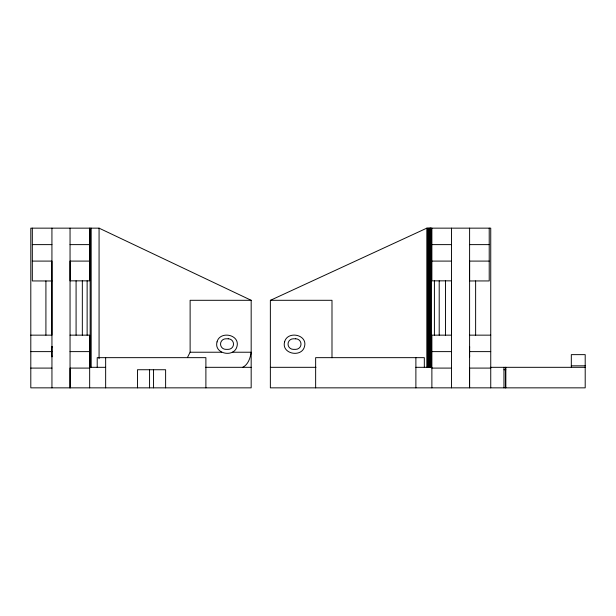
<?xml version="1.0" encoding="UTF-8"?>
<svg xmlns="http://www.w3.org/2000/svg" width="616" height="616" viewBox="0 0 616 616"><rect width="100%" height="100%" fill="white"/><g stroke="black" fill="none" stroke-linecap="round" stroke-linejoin="round"><path stroke-width="0.92" d="M32.325 261.092L51.929 261.092L51.952 335.15L30.8 335.15M469.6 355.255L469.6 356.756L469.6 346.492L469.592 347.994M475.629 335.15L475.629 280.942L489.212 280.942L489.212 228.151M251.174 300.3L99.068 228.151L30.8 228.151L30.8 387.849L251.174 387.849L251.174 300.3L190.121 300.3L190.121 352.229L187.472 357.442M242.704 367.321C248.256 364.556 250.304 357.935 251.174 352.229L232.355 352.229M270.478 300.3L426.819 228.151L490.744 228.151L490.744 387.849M475.629 280.942L469.592 280.981L469.608 261.092L489.212 261.092M32.325 244.621L51.929 244.621M70.047 244.621L89.666 244.621M431.878 244.621L451.497 244.621M469.608 244.621L489.212 244.621M89.666 261.092L70.047 261.092L70.047 280.85L89.666 280.85L89.666 228.151M431.878 261.092L451.497 261.092M51.952 280.981L32.325 280.942L32.325 228.151M70.047 335.15L89.666 335.15L89.666 387.849M469.592 335.15L490.744 335.15M30.8 351.62L51.952 351.62M70.047 351.62L89.666 351.62M431.878 351.62L451.497 351.62M469.592 351.62L490.744 351.62M190.121 352.229L221.621 352.229M571.317 365.827L585.2 365.827M89.666 367.321L105.652 367.321M205.567 367.321L251.174 367.321M270.362 367.321L315.977 367.321M415.885 367.321L431.878 367.321M490.328 367.321L585.2 367.321M30.8 368.091L51.952 368.091M89.666 368.091L70.047 368.091L70.047 387.849L70.047 228.151M431.878 368.091L451.497 368.091M490.744 368.091L469.592 368.091L469.592 387.849L469.608 228.151M503.957 369.739L505.836 369.739M51.944 347.178L51.944 346.492L51.944 356.756L51.944 356.063M571.317 367.321L571.317 354.639L585.2 354.639L585.2 387.849L270.362 387.849L270.362 300.3L331.993 300.3L331.993 357.75M505.836 367.321L505.836 387.849M505.428 367.321L505.428 387.849M503.957 367.321L503.957 387.849M451.497 228.151L451.497 387.849M445.46 280.85L445.46 335.15M439.208 280.85L439.208 335.15M434.411 280.85L434.411 335.15M431.878 228.151L431.878 280.85L451.497 280.85L451.497 335.15L431.878 335.15L431.878 387.849M431.392 228.151L431.392 367.321M430.646 228.151L430.646 367.321M430.361 228.151L430.361 367.321M430.253 228.151L430.253 367.321M429.76 228.151L429.76 367.321M429.167 228.151L429.167 367.321M428.482 228.151L428.482 367.321M427.697 228.151L427.697 367.321M426.819 228.151L426.819 367.321M424.324 367.321L424.324 357.657L315.646 357.657L315.646 387.849M415.885 357.657L415.885 387.849M205.89 387.849L205.89 357.657L97.213 357.657L97.213 367.321M165.619 387.849L165.619 369.739L137.491 369.739L137.491 387.849M153.546 369.739L153.546 387.849M149.565 369.739L149.565 387.849M105.652 357.657L105.652 387.849M99.068 228.151L99.068 358.681M91.176 228.151L91.176 367.321M90.152 228.151L90.152 367.321M87.133 280.85L87.133 335.15M82.336 280.85L82.336 335.15M76.084 280.85L76.084 335.15M51.929 228.151L51.952 387.849M45.915 280.942L45.915 335.15M217.032 341.888C213.629 353.969 234.08 357.981 236.944 346.577C240.332 334.488 219.912 330.469 217.032 341.888M284.592 341.888C281.189 353.969 301.64 357.981 304.504 346.577C307.9 334.48 287.464 330.43 284.592 341.888M228.236 338.792L225.818 338.792A5.282 5.282 0 0 0 220.536 344.075A5.282 5.282 0 0 0 225.818 349.357L228.236 349.357A5.282 5.282 0 0 0 233.518 344.075A5.282 5.282 0 0 0 228.236 338.792M295.726 338.792L293.308 338.792A5.282 5.282 0 0 0 288.026 344.075A5.282 5.282 0 0 0 293.308 349.357L295.726 349.357A5.282 5.282 0 0 0 301.008 344.075A5.282 5.282 0 0 0 295.726 338.792"/></g></svg>
